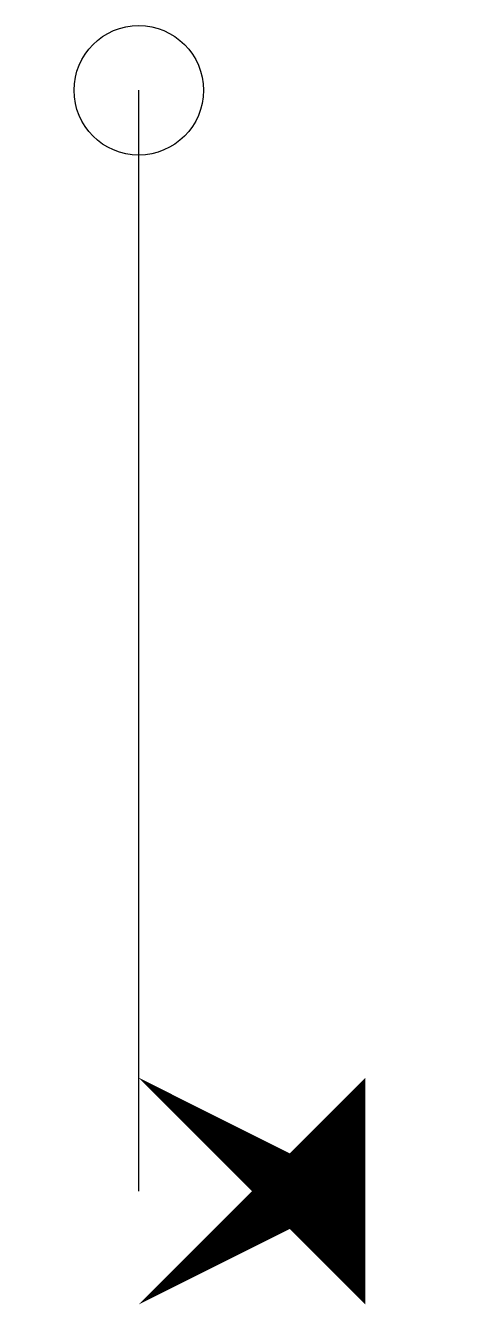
# Model space of a CAD drawing. Extents: x -8.8 to 26.2, y -8.8 to 90.
import ezdxf

# ---------------------------------------------------------------- set-up
doc = ezdxf.new("R2010")
doc.units = 0
doc.layers.add('ChessQueen', color=7, linetype='CONTINUOUS')

msp = doc.modelspace()

# ---------------------------------------------------------------- linework, layer by layer
at = {"layer": 'ChessQueen'}
msp.add_line((0, 0), (0, 85), dxfattribs=at)
msp.add_lwpolyline([(0, 0, 17.5, 0, 0), (17.5, 0, 17.5, 0, 0)], format="xyseb", close=True, dxfattribs=at)
msp.add_circle((0, 85), 5, dxfattribs=at)

doc.saveas('drawing.dxf')
